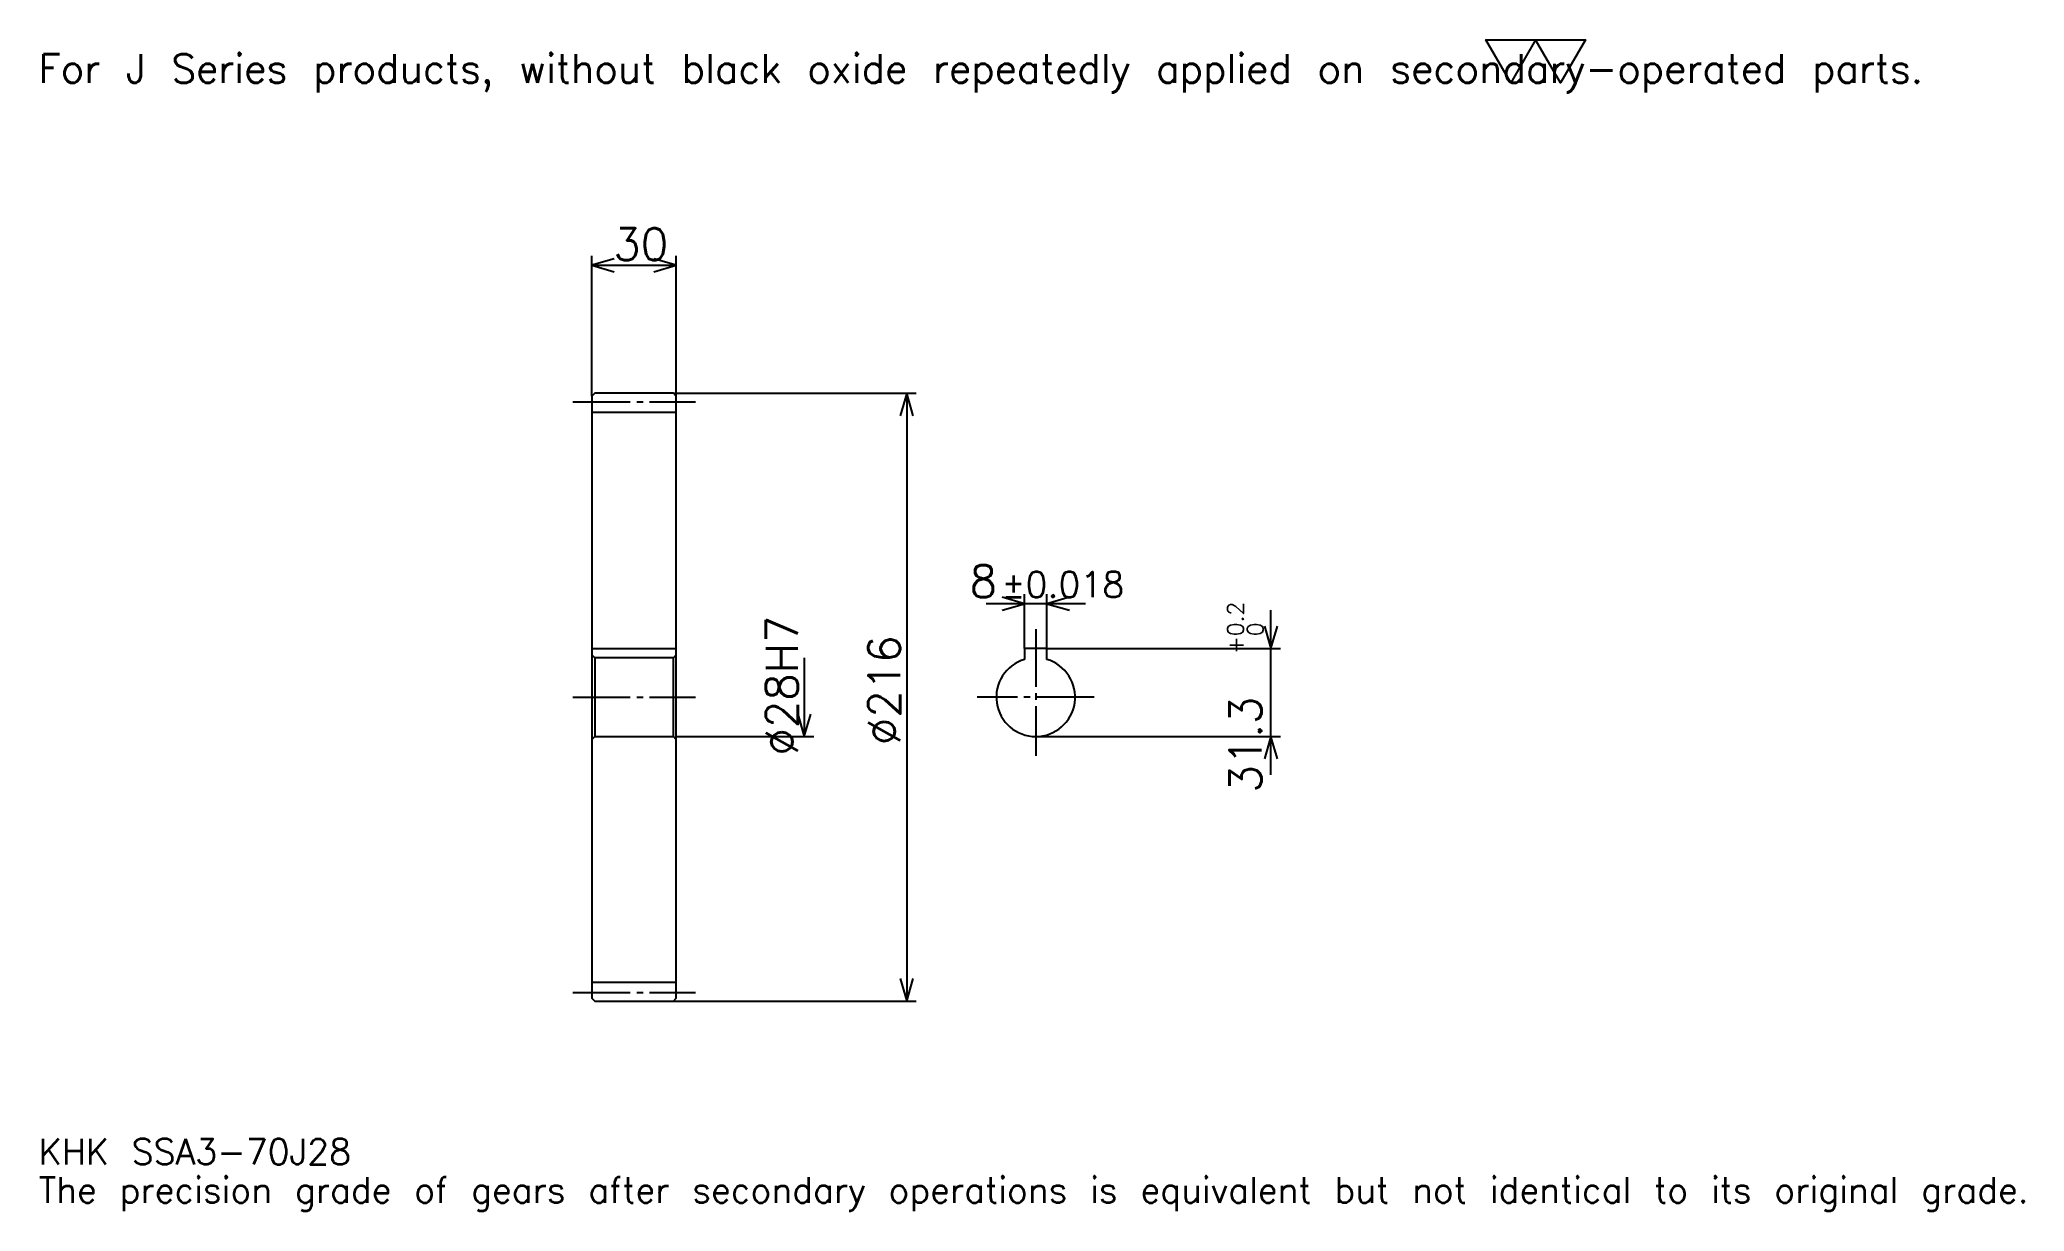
# Model space of a CAD drawing. Extents: x 23 to 728, y 8 to 425.
import ezdxf

# ---------------------------------------------------------------- set-up
doc = ezdxf.new("R2010")
doc.units = 0
doc.linetypes.add('DASHDOT', pattern=[27.29348, 20.470109, -2.274457, 2.274457, -2.274457])
doc.layers.get('0').update_dxf_attribs({"linetype": 'CONTINUOUS'})
doc.layers.add('DASHDOT', color=6, linetype='DASHDOT')
doc.styles.add('KANJI', font='TXT', dxfattribs={"bigfont": 'BIGFONT'})

msp = doc.modelspace()

# ---------------------------------------------------------------- linework, layer by layer
at = {"color": 5}
for p, q in [((219.366852, 299.091034), (219.366852, 347.991852)), ((249.366852, 299.091034), (249.366852, 347.991852)), ((219.366852, 344.58017), (249.366852, 344.58017)), ((219.366852, 298.091034), (219.366852, 299.091034)), ((248.366852, 299.091034), (249.366852, 299.091034)), ((249.366852, 299.091034), (334.658966, 299.091034)), ((249.366852, 298.091034), (249.366852, 299.091034)), ((331.247284, 299.091034), (331.247284, 83.091034)), ((373.089661, 208.391037), (373.089661, 227.723907)), ((381.089661, 208.391037), (381.089661, 227.723907)), ((394.73642, 224.312225), (359.442932, 224.312225)), ((460.695648, 163.44429), (460.695648, 222.037781)), ((294.855988, 205.091034), (294.855988, 177.091034)), ((381.089661, 208.391037), (464.10733, 208.391037)), ((249.366852, 177.091034), (298.26767, 177.091034)), ((377.089661, 177.091034), (464.10733, 177.091034)), ((248.366852, 83.091034), (249.366852, 83.091034)), ((249.366852, 83.091034), (334.658966, 83.091034))]:
    msp.add_line(p, q, dxfattribs=at)
at = {"color": 4}
for p, q in [((219.366852, 292.341034), (249.366852, 292.341034)), ((219.366852, 208.391037), (249.366852, 208.391037)), ((249.366852, 206.091034), (248.366852, 205.091034)), ((219.366852, 176.091034), (220.366852, 177.091034)), ((249.366852, 176.091034), (248.366852, 177.091034)), ((219.366852, 89.841034), (249.366852, 89.841034))]:
    msp.add_line(p, q, dxfattribs=at)
at = {"color": 7}
msp.add_lwpolyline([(545.869568, 409.402161), (536.999207, 424.777496), (572.480713, 424.777496), (563.610352, 409.402161), (554.739929, 424.777496), (545.869568, 409.402161)], dxfattribs=at)
at = {"color": 5}
for points in [[(227.327454, 346.854614), (219.366852, 344.58017), (227.327454, 342.305725)], [(241.40625, 342.305725), (249.366852, 344.58017), (241.40625, 346.854614)], [(333.521729, 291.130432), (331.247284, 299.091034), (328.972839, 291.130432)], [(365.129089, 222.037781), (373.089661, 224.312225), (365.129089, 226.586685)], [(389.050293, 226.586685), (381.089661, 224.312225), (389.050293, 222.037781)], [(458.421204, 216.351624), (460.695648, 208.391037), (462.970093, 216.351624)], [(292.581543, 185.051636), (294.855988, 177.091034), (297.130432, 185.051636)], [(462.970093, 169.130432), (460.695648, 177.091034), (458.421204, 169.130432)], [(328.972839, 91.051636), (331.247284, 83.091034), (333.521729, 91.051636)]]:
    msp.add_lwpolyline(points, dxfattribs=at)
at = {"color": 4}
for points in [[(219.366852, 176.091034), (219.366852, 84.091034), (220.366852, 83.091034), (248.366852, 83.091034), (249.366852, 84.091034), (249.366852, 298.091034), (248.366852, 299.091034), (220.366852, 299.091034), (219.366852, 298.091034), (219.366852, 176.091034)], [(219.366852, 206.091034), (220.366852, 205.091034), (220.366852, 177.091034), (248.366852, 177.091034), (248.366852, 205.091034), (220.366852, 205.091034)], [(381.089661, 204.507446), (381.089661, 208.391037), (373.089661, 208.391037), (373.089661, 204.507446)]]:
    msp.add_lwpolyline(points, dxfattribs=at)
msp.add_arc((377.089661, 191.091034), 14, 106.601549926, 73.398450074, dxfattribs=at)
at = {"layer": 'DASHDOT', "color": 7}
for p, q in [((212.543488, 296.091034), (256.190216, 296.091034)), ((377.089661, 215.214401), (377.089661, 170.26767)), ((212.543488, 191.091034), (256.190216, 191.091034)), ((397.913025, 191.091034), (356.266296, 191.091034)), ((212.543488, 86.091034), (256.190216, 86.091034))]:
    msp.add_line(p, q, dxfattribs=at)

# ---------------------------------------------------------------- texts
at = {"color": 7, "style": 'KANJI'}
for s, height, p in [('For J Series products, without black oxide repeatedly applied on secondary-operated parts.', 10.235054, (22.744566, 409.402161)), ('30', 11.372283, (226.974869, 346.399719)), ('8', 11.372283, (353.615051, 226.586685)), ('%%p0.018', 9.097826, (364.872192, 226.586685)), ('KHK SSA3-70J28', 9.097826, (22.744566, 25.019022)), ('The precision grade of gears after secondary operations is equivalent but not identical to its original grade.', 9.097826, (22.744566, 11.372283))]:
    msp.add_text(s, height=height, dxfattribs=at).set_placement(p)
for s, height, p in [('0.2', 5.686141, (450.915466, 212.776794)), ('%%c28H7', 11.372283, (292.581543, 170.336609)), ('+', 5.686141, (450.915466, 206.408325)), ('0', 5.686141, (457.966309, 212.776794)), ('%%c216', 11.372283, (328.972839, 174.032608)), ('31.3', 11.372283, (457.283966, 157.184586))]:
    msp.add_text(s, height=height, rotation=90, dxfattribs=at).set_placement(p)

doc.saveas('drawing.dxf')
